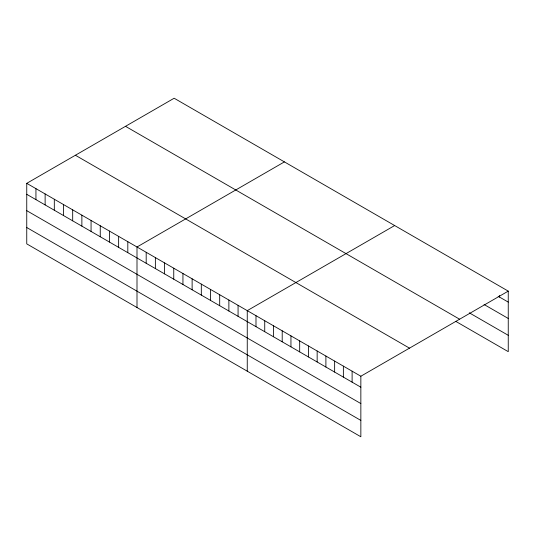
<?xml version="1.0" encoding="UTF-8"?>
<svg xmlns="http://www.w3.org/2000/svg" width="535" height="535" viewBox="0 0 535 535"><rect width="100%" height="100%" fill="white"/><g stroke="black" fill="none" stroke-linecap="round" stroke-linejoin="round"><path stroke-width="0.8" d="M26.75 183.338L360.851 376.225L360.851 436.767L26.75 243.873L26.75 183.338L174.149 98.233L508.25 291.127L508.25 351.662L455.82 321.395M284.406 161.891L137 246.989L137 307.531M394.656 225.543L247.257 310.641L247.257 371.183M360.851 376.225L508.25 291.127M498.165 296.283L508.25 302.108M484.055 304.489L508.25 318.459M469.269 312.801L508.25 335.311M125.511 126.32L459.605 319.208M75.395 155.25L409.489 348.145M26.75 194.319L360.851 387.206M26.75 210.67L360.851 403.564M26.75 227.522L360.851 420.41M499.509 295.494L499.509 297.059M352.11 371.183L352.11 382.164M343.37 366.134L343.37 377.121M334.636 361.092L334.636 372.072M325.895 356.049L325.895 367.03M317.155 351L317.155 361.988M308.421 345.958L308.421 356.939M299.68 340.915L299.68 351.896M290.946 335.866L290.946 346.847M282.206 330.824L282.206 341.805M273.465 325.782L273.465 336.762M264.731 320.733L264.731 331.713M255.991 315.69L255.991 326.671M238.068 305.338L238.068 316.319M228.88 300.035L228.88 311.016M219.691 294.731L219.691 305.712M210.502 289.428L210.502 300.409M201.314 284.118L201.314 295.106M192.125 278.815L192.125 289.796M182.943 273.512L182.943 284.493M173.755 268.209L173.755 279.19M164.566 262.906L164.566 273.887M155.377 257.602L155.377 268.583M146.189 252.293L146.189 263.28M127.811 241.686L127.811 252.667M118.63 236.383L118.63 247.364M109.441 231.08L109.441 242.061M100.252 225.77L100.252 236.758M91.064 220.467L91.064 231.448M81.875 215.164L81.875 226.144M72.686 209.86L72.686 220.841M63.498 204.557L63.498 215.538M54.316 199.247L54.316 210.235M45.127 193.944L45.127 204.925M35.939 188.641L35.939 199.622"/></g></svg>
